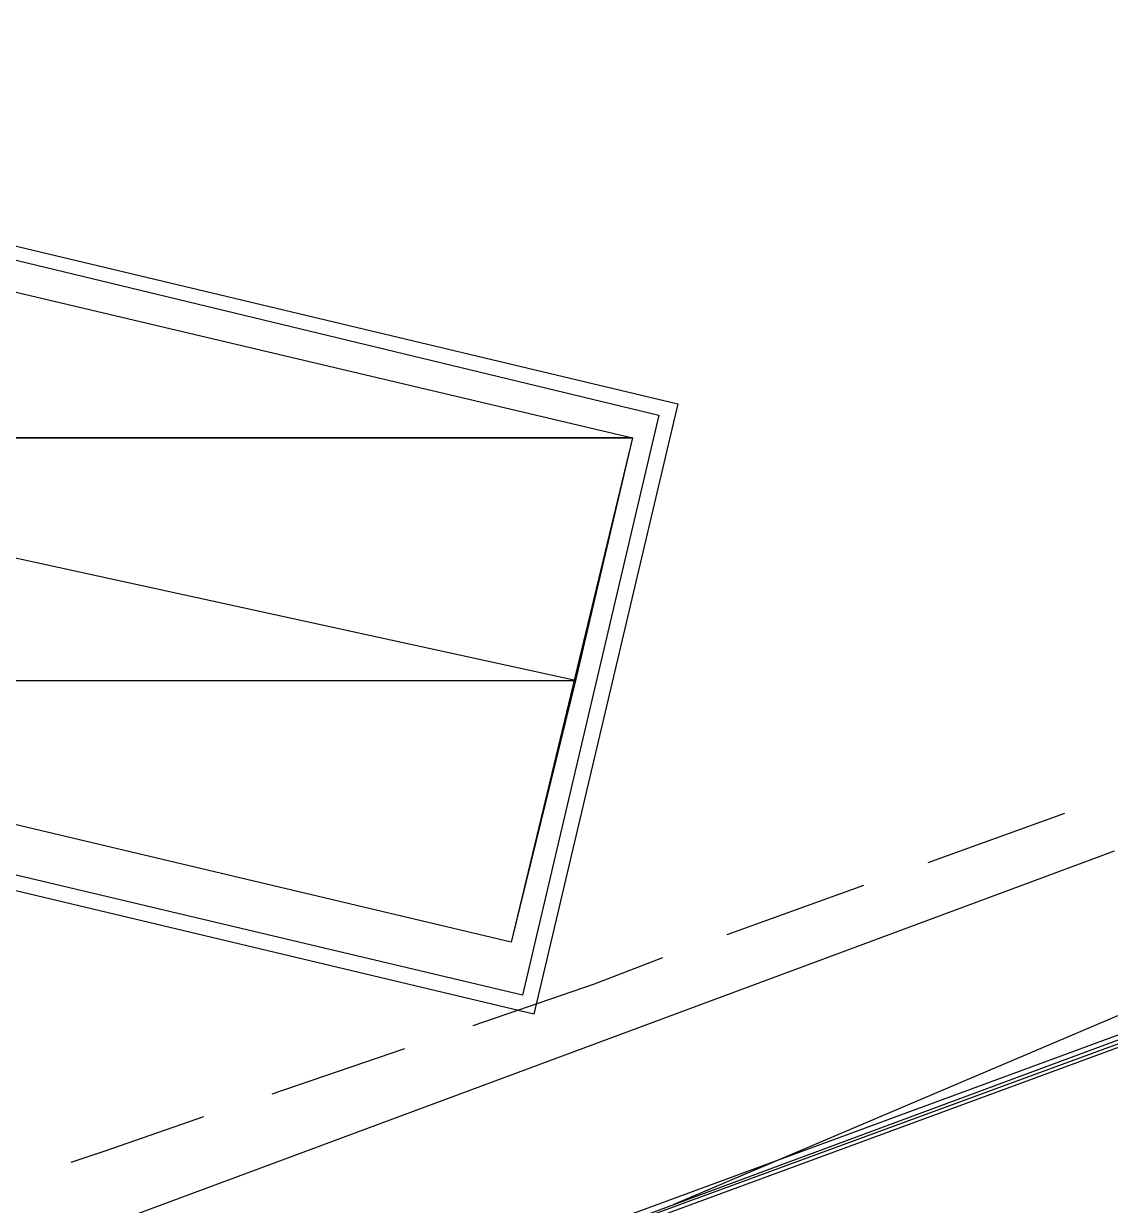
# Model space of a CAD drawing. Header units: feet. Extents: x -84 to 198, y -22 to 181.
# Drawn here: x 91.407 to 95.227, y 20.972 to 25.128 of the extents above; entities that cross this region are included whole.
import ezdxf

# ---------------------------------------------------------------- set-up
doc = ezdxf.new("R2010")
doc.units = ezdxf.units.FT
doc.layers.add('A-LINEA', color=7, linetype='CONTINUOUS')
doc.layers.add('A-MURO-CONCRETO', color=8, linetype='CONTINUOUS')

msp = doc.modelspace()

# ---------------------------------------------------------------- linework, layer by layer
at = {"layer": 'A-LINEA'}
for p, q in [((93.693, 20.9769), (103.4585, 25.128)), ((93.693, 20.9769), (103.4585, 25.128)), ((94.5867, 22.1778), (95.0667, 22.3511)), ((94.5867, 22.1778), (95.0667, 22.3511)), ((95.24, 22.2178), (91.76, 20.9244)), ((95.24, 22.2178), (91.76, 20.9244)), ((93.88, 21.9244), (94.36, 22.0978)), ((93.88, 21.9244), (94.36, 22.0978)), ((92.28, 21.3644), (92.7467, 21.5244)), ((92.28, 21.3644), (92.7467, 21.5244))]:
    msp.add_line(p, q, dxfattribs=at)
for points in [[(89.4533, 24.8044), (93.7067, 23.7911), (93.2, 21.6444), (88.9467, 22.6578), (89.4533, 24.8044)], [(89.4933, 24.7511), (93.64, 23.7511), (93.16, 21.7111), (89, 22.6978), (89.4933, 24.7511)], [(93.5467, 23.6711), (93.12, 21.8978), (89.24, 22.8178), (89.6533, 24.5911), (93.5467, 23.6711)], [(93.5467, 23.6711), (93.12, 21.8978), (89.24, 22.8178), (89.6533, 24.5911), (93.5467, 23.6711)], [(93.5467, 23.6711), (93.12, 21.8978), (89.24, 22.8178), (89.6533, 24.5911), (93.5467, 23.6711)], [(93.5467, 23.6711), (93.12, 21.8978), (89.24, 22.8178), (89.6533, 24.5911), (93.5467, 23.6711)], [(92.9867, 21.6044), (93.4133, 21.7511), (93.6533, 21.8444)], [(92.9867, 21.6044), (93.4133, 21.7511), (93.6533, 21.8444)], [(95.5733, 21.6711), (91.8667, 20.2978), (91.8667, 20.3111), (91.8667, 20.3244), (95.56, 21.6844), (95.5733, 21.6711)], [(95.5733, 21.6711), (91.8667, 20.2978), (91.8667, 20.3111), (91.8667, 20.3244), (95.56, 21.6844), (95.5733, 21.6711)], [(95.5733, 21.6444), (91.88, 20.2844), (91.8667, 20.2978), (95.5733, 21.6578), (95.5733, 21.6444)], [(95.5733, 21.6444), (91.88, 20.2844), (91.8667, 20.2978), (95.5733, 21.6578), (95.5733, 21.6444)], [(91.5733, 21.1244), (91.6933, 21.1644), (92.04, 21.2844)], [(91.5733, 21.1244), (91.6933, 21.1644), (92.04, 21.2844)]]:
    msp.add_lwpolyline(points, dxfattribs=at)
at = {"layer": 'A-MURO-CONCRETO'}
for points in [[(89.6533, 24.5911), (93.5467, 23.6711), (89.44, 23.6711), (89.6533, 24.5911), (89.6533, 24.5911)], [(89.6533, 24.5911), (93.5467, 23.6711), (89.44, 23.6711), (89.6533, 24.5911), (89.6533, 24.5911)], [(89.6533, 24.5911), (93.5467, 23.6711), (89.44, 23.6711), (89.6533, 24.5911), (89.6533, 24.5911)], [(89.6533, 24.5911), (93.5467, 23.6711), (89.44, 23.6711), (89.6533, 24.5911), (89.6533, 24.5911)], [(89.44, 23.6711), (89.24, 22.8178), (93.3467, 22.8178), (89.44, 23.6711)], [(89.44, 23.6711), (89.24, 22.8178), (93.3467, 22.8178), (89.44, 23.6711)], [(89.44, 23.6711), (89.24, 22.8178), (93.3467, 22.8178), (89.44, 23.6711)], [(89.44, 23.6711), (89.24, 22.8178), (93.3467, 22.8178), (89.44, 23.6711)], [(89.44, 23.6711), (93.5467, 23.6711), (93.3467, 22.8178), (89.44, 23.6711), (89.44, 23.6711)], [(89.44, 23.6711), (93.5467, 23.6711), (93.3467, 22.8178), (89.44, 23.6711), (89.44, 23.6711)], [(89.44, 23.6711), (93.5467, 23.6711), (93.3467, 22.8178), (89.44, 23.6711), (89.44, 23.6711)], [(89.44, 23.6711), (93.5467, 23.6711), (93.3467, 22.8178), (89.44, 23.6711), (89.44, 23.6711)], [(89.24, 22.8178), (93.3467, 22.8178), (93.12, 21.8978), (89.24, 22.8178), (89.24, 22.8178)], [(89.24, 22.8178), (93.3467, 22.8178), (93.12, 21.8978), (89.24, 22.8178), (89.24, 22.8178)], [(89.24, 22.8178), (93.3467, 22.8178), (93.12, 21.8978), (89.24, 22.8178), (89.24, 22.8178)], [(89.24, 22.8178), (93.3467, 22.8178), (93.12, 21.8978), (89.24, 22.8178), (89.24, 22.8178)]]:
    msp.add_lwpolyline(points, dxfattribs=at)

doc.saveas('drawing.dxf')
